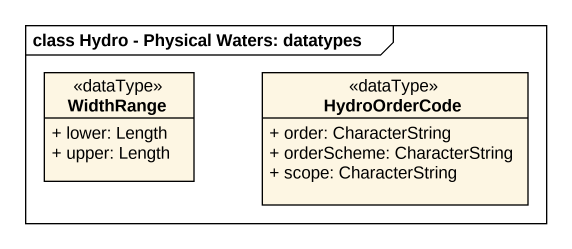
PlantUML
@startuml
mainframe class Hydro - Physical Waters: datatypes
hide circle
hide empty members
skinparam classAttributeIconSize 0
class WidthRange <<dataType>> {
  + lower: Length
  + upper: Length
}
class HydroOrderCode <<dataType>> {
  + order: CharacterString
  + orderScheme: CharacterString
  + scope: CharacterString
}
@enduml
